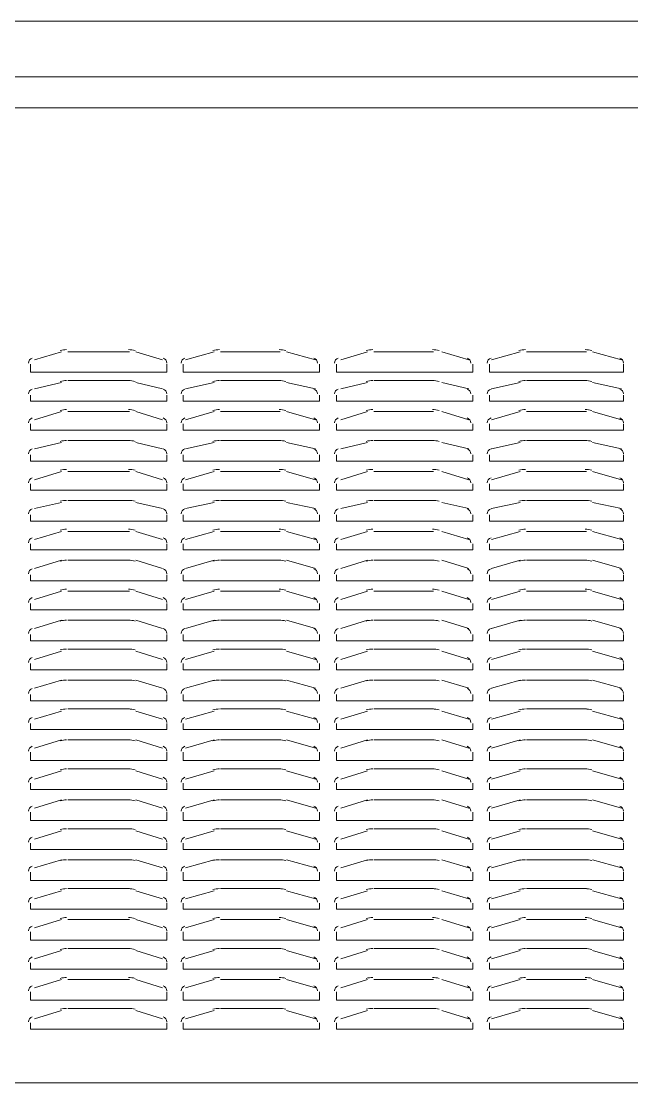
# Model space of a CAD drawing. Header units: millimetres. Extents: x 106699 to 122058, y 158555 to 162844.
# Drawn here: x 109875.51 to 109897.96, y 160367.78 to 160406.81 of the extents above; entities that cross this region are included whole.
import ezdxf

# ---------------------------------------------------------------- set-up
doc = ezdxf.new("R2010")
doc.units = ezdxf.units.MM
doc.layers.add('no3_paslanmaz kesit on', color=153, linetype='Continuous', lineweight=20)
doc.layers.add('S2000-002 Çizgi', color=7, linetype='Continuous')

# ---------------------------------------------------------------- blocks, each defined once
blk = doc.blocks.new('AA')
at = {"layer": 'no3_paslanmaz kesit on'}
for points in [[(116979.593, 160871.15), (117129.517, 160871.15), (117129.517, 160873.2), (116979.593, 160873.2), (116979.593, 160871.15)], [(116979.593, 160871.15), (117129.517, 160871.15), (117129.517, 160870.011), (116979.593, 160870.011), (116979.593, 160871.15)], [(116979.593, 160871.15), (117129.517, 160871.15), (117129.517, 160870.011), (116979.593, 160870.011), (116979.593, 160871.15)], [(116983.086, 160871.15), (117067.086, 160871.15)], [(117067.086, 160870.011), (117067.086, 160834.162), (116983.086, 160834.162), (116983.086, 160870.011)], [(117025.238, 160861.048), (117024.251, 160860.745)], [(117027.745, 160861.048), (117025.466, 160861.048)], [(117028.96, 160860.745), (117027.973, 160861.048)], [(117030.859, 160861.048), (117029.795, 160860.745)], [(117033.289, 160861.048), (117031.087, 160861.048)], [(117034.58, 160860.745), (117033.517, 160861.048)], [(117036.497, 160861.048), (117035.509, 160860.745)], [(117038.927, 160861.048), (117036.725, 160861.048)], [(117040.218, 160860.745), (117039.231, 160861.048)], [(117042.117, 160861.048), (117041.054, 160860.745)], [(117044.547, 160861.048), (117042.345, 160861.048)], [(117045.839, 160860.745), (117044.775, 160861.048)], [(117024.099, 160860.593), (117024.099, 160860.289), (117029.112, 160860.289), (117029.112, 160860.593)], [(117029.719, 160860.593), (117029.719, 160860.289), (117034.732, 160860.289), (117034.732, 160860.593)], [(117035.358, 160860.593), (117035.358, 160860.289), (117040.37, 160860.289), (117040.37, 160860.593)], [(117040.978, 160860.593), (117040.978, 160860.289), (117045.915, 160860.289), (117045.915, 160860.593)], [(117025.238, 160859.909), (117024.251, 160859.681)], [(117027.745, 160859.985), (117025.466, 160859.985)], [(117028.96, 160859.681), (117027.973, 160859.909)], [(117030.859, 160859.909), (117029.795, 160859.681)], [(117033.289, 160859.985), (117031.087, 160859.985)], [(117034.58, 160859.681), (117033.517, 160859.909)], [(117036.497, 160859.909), (117035.509, 160859.681)], [(117038.927, 160859.985), (117036.725, 160859.985)], [(117040.218, 160859.681), (117039.231, 160859.909)], [(117042.117, 160859.909), (117041.054, 160859.681)], [(117044.547, 160859.985), (117042.345, 160859.985)], [(117045.839, 160859.681), (117044.775, 160859.909)], [(117024.099, 160859.454), (117024.099, 160859.226), (117029.112, 160859.226), (117029.112, 160859.454)], [(117029.719, 160859.454), (117029.719, 160859.226), (117034.732, 160859.226), (117034.732, 160859.454)], [(117035.358, 160859.454), (117035.358, 160859.226), (117040.37, 160859.226), (117040.37, 160859.454)], [(117040.978, 160859.454), (117040.978, 160859.226), (117045.915, 160859.226), (117045.915, 160859.454)], [(117025.238, 160858.846), (117024.251, 160858.542)], [(117027.745, 160858.846), (117025.466, 160858.846)], [(117028.96, 160858.542), (117027.973, 160858.846)], [(117030.859, 160858.846), (117029.795, 160858.542)], [(117033.289, 160858.846), (117031.087, 160858.846)], [(117034.58, 160858.542), (117033.517, 160858.846)], [(117036.497, 160858.846), (117035.509, 160858.542)], [(117038.927, 160858.846), (117036.725, 160858.846)], [(117040.218, 160858.542), (117039.231, 160858.846)], [(117042.117, 160858.846), (117041.054, 160858.542)], [(117044.547, 160858.846), (117042.345, 160858.846)], [(117045.839, 160858.542), (117044.775, 160858.846)], [(117024.099, 160858.39), (117024.099, 160858.162), (117029.112, 160858.162), (117029.112, 160858.39)], [(117029.719, 160858.39), (117029.719, 160858.162), (117034.732, 160858.162), (117034.732, 160858.39)], [(117035.358, 160858.39), (117035.358, 160858.162), (117040.37, 160858.162), (117040.37, 160858.39)], [(117040.978, 160858.39), (117040.978, 160858.162), (117045.915, 160858.162), (117045.915, 160858.39)], [(117025.238, 160857.707), (117024.251, 160857.479)], [(117027.745, 160857.783), (117025.466, 160857.783)], [(117028.96, 160857.479), (117027.973, 160857.707)], [(117030.859, 160857.707), (117029.795, 160857.479)], [(117033.289, 160857.783), (117031.087, 160857.783)], [(117034.58, 160857.479), (117033.517, 160857.707)], [(117036.497, 160857.707), (117035.509, 160857.479)], [(117038.927, 160857.783), (117036.725, 160857.783)], [(117040.218, 160857.479), (117039.231, 160857.707)], [(117042.117, 160857.707), (117041.054, 160857.479)], [(117044.547, 160857.783), (117042.345, 160857.783)], [(117045.839, 160857.479), (117044.775, 160857.707)], [(117024.099, 160857.251), (117024.099, 160857.023), (117029.112, 160857.023), (117029.112, 160857.251)], [(117029.719, 160857.251), (117029.719, 160857.023), (117034.732, 160857.023), (117034.732, 160857.251)], [(117035.358, 160857.251), (117035.358, 160857.023), (117040.37, 160857.023), (117040.37, 160857.251)], [(117040.978, 160857.251), (117040.978, 160857.023), (117045.915, 160857.023), (117045.915, 160857.251)], [(117025.238, 160856.643), (117024.251, 160856.34)], [(117027.745, 160856.643), (117025.466, 160856.643)], [(117028.96, 160856.34), (117027.973, 160856.643)], [(117030.859, 160856.643), (117029.795, 160856.34)], [(117033.289, 160856.643), (117031.087, 160856.643)], [(117034.58, 160856.34), (117033.517, 160856.643)], [(117036.497, 160856.643), (117035.509, 160856.34)], [(117038.927, 160856.643), (117036.725, 160856.643)], [(117040.218, 160856.34), (117039.231, 160856.643)], [(117042.117, 160856.643), (117041.054, 160856.34)], [(117044.547, 160856.643), (117042.345, 160856.643)], [(117045.839, 160856.34), (117044.775, 160856.643)], [(117024.099, 160856.188), (117024.099, 160855.96), (117029.112, 160855.96), (117029.112, 160856.188)], [(117029.719, 160856.188), (117029.719, 160855.96), (117034.732, 160855.96), (117034.732, 160856.188)], [(117035.358, 160856.188), (117035.358, 160855.96), (117040.37, 160855.96), (117040.37, 160856.188)], [(117040.978, 160856.188), (117040.978, 160855.96), (117045.915, 160855.96), (117045.915, 160856.188)], [(117025.238, 160855.504), (117024.251, 160855.276)], [(117027.745, 160855.58), (117025.466, 160855.58)], [(117028.96, 160855.276), (117027.973, 160855.504)], [(117030.859, 160855.504), (117029.795, 160855.276)], [(117033.289, 160855.58), (117031.087, 160855.58)], [(117034.58, 160855.276), (117033.517, 160855.504)], [(117036.497, 160855.504), (117035.509, 160855.276)], [(117038.927, 160855.58), (117036.725, 160855.58)], [(117040.218, 160855.276), (117039.231, 160855.504)], [(117042.117, 160855.504), (117041.054, 160855.276)], [(117044.547, 160855.58), (117042.345, 160855.58)], [(117045.839, 160855.276), (117044.775, 160855.504)], [(117024.099, 160855.049), (117024.099, 160854.821), (117029.112, 160854.821), (117029.112, 160855.049)], [(117029.719, 160855.049), (117029.719, 160854.821), (117034.732, 160854.821), (117034.732, 160855.049)], [(117035.358, 160855.049), (117035.358, 160854.821), (117040.37, 160854.821), (117040.37, 160855.049)], [(117040.978, 160855.049), (117040.978, 160854.821), (117045.915, 160854.821), (117045.915, 160855.049)], [(117025.238, 160854.441), (117024.251, 160854.137)], [(117027.745, 160854.441), (117025.466, 160854.441)], [(117028.96, 160854.137), (117027.973, 160854.441)], [(117030.859, 160854.441), (117029.795, 160854.137)], [(117033.289, 160854.441), (117031.087, 160854.441)], [(117034.58, 160854.137), (117033.517, 160854.441)], [(117036.497, 160854.441), (117035.509, 160854.137)], [(117038.927, 160854.441), (117036.725, 160854.441)], [(117040.218, 160854.137), (117039.231, 160854.441)], [(117042.117, 160854.441), (117041.054, 160854.137)], [(117044.547, 160854.441), (117042.345, 160854.441)], [(117045.839, 160854.137), (117044.775, 160854.441)], [(117024.099, 160853.985), (117024.099, 160853.757), (117029.112, 160853.757), (117029.112, 160853.985)], [(117029.719, 160853.985), (117029.719, 160853.757), (117034.732, 160853.757), (117034.732, 160853.985)], [(117035.358, 160853.985), (117035.358, 160853.757), (117040.37, 160853.757), (117040.37, 160853.985)], [(117040.978, 160853.985), (117040.978, 160853.757), (117045.915, 160853.757), (117045.915, 160853.985)], [(117025.238, 160853.378), (117024.251, 160853.074)], [(117027.745, 160853.378), (117025.466, 160853.378)], [(117028.96, 160853.074), (117027.973, 160853.378)], [(117030.859, 160853.378), (117029.795, 160853.074)], [(117033.289, 160853.378), (117031.087, 160853.378)], [(117034.58, 160853.074), (117033.517, 160853.378)], [(117036.497, 160853.378), (117035.509, 160853.074)], [(117038.927, 160853.378), (117036.725, 160853.378)], [(117040.218, 160853.074), (117039.231, 160853.378)], [(117042.117, 160853.378), (117041.054, 160853.074)], [(117044.547, 160853.378), (117042.345, 160853.378)], [(117045.839, 160853.074), (117044.775, 160853.378)], [(117024.099, 160852.846), (117024.099, 160852.618), (117029.112, 160852.618), (117029.112, 160852.846)], [(117029.719, 160852.846), (117029.719, 160852.618), (117034.732, 160852.618), (117034.732, 160852.846)], [(117035.358, 160852.846), (117035.358, 160852.618), (117040.37, 160852.618), (117040.37, 160852.846)], [(117040.978, 160852.846), (117040.978, 160852.618), (117045.915, 160852.618), (117045.915, 160852.846)], [(117025.238, 160852.238), (117024.251, 160851.935)], [(117027.745, 160852.238), (117025.466, 160852.238)], [(117028.96, 160851.935), (117027.973, 160852.238)], [(117030.859, 160852.238), (117029.795, 160851.935)], [(117033.289, 160852.238), (117031.087, 160852.238)], [(117034.58, 160851.935), (117033.517, 160852.238)], [(117036.497, 160852.238), (117035.509, 160851.935)], [(117038.927, 160852.238), (117036.725, 160852.238)], [(117040.218, 160851.935), (117039.231, 160852.238)], [(117042.117, 160852.238), (117041.054, 160851.935)], [(117044.547, 160852.238), (117042.345, 160852.238)], [(117045.839, 160851.935), (117044.775, 160852.238)], [(117024.099, 160851.783), (117024.099, 160851.555), (117029.112, 160851.555), (117029.112, 160851.783)], [(117029.719, 160851.783), (117029.719, 160851.555), (117034.732, 160851.555), (117034.732, 160851.783)], [(117035.358, 160851.783), (117035.358, 160851.555), (117040.37, 160851.555), (117040.37, 160851.783)], [(117040.978, 160851.783), (117040.978, 160851.555), (117045.915, 160851.555), (117045.915, 160851.783)], [(117025.238, 160851.175), (117024.251, 160850.871)], [(117027.745, 160851.175), (117025.466, 160851.175)], [(117028.96, 160850.871), (117027.973, 160851.175)], [(117030.859, 160851.175), (117029.795, 160850.871)], [(117033.289, 160851.175), (117031.087, 160851.175)], [(117034.58, 160850.871), (117033.517, 160851.175)], [(117036.497, 160851.175), (117035.509, 160850.871)], [(117038.927, 160851.175), (117036.725, 160851.175)], [(117040.218, 160850.871), (117039.231, 160851.175)], [(117042.117, 160851.175), (117041.054, 160850.871)], [(117044.547, 160851.175), (117042.345, 160851.175)], [(117045.839, 160850.871), (117044.775, 160851.175)], [(117024.099, 160850.643), (117024.099, 160850.416), (117029.112, 160850.416), (117029.112, 160850.643)], [(117029.719, 160850.643), (117029.719, 160850.416), (117034.732, 160850.416), (117034.732, 160850.643)], [(117035.358, 160850.643), (117035.358, 160850.416), (117040.37, 160850.416), (117040.37, 160850.643)], [(117040.978, 160850.643), (117040.978, 160850.416), (117045.915, 160850.416), (117045.915, 160850.643)], [(117025.238, 160850.036), (117024.251, 160849.732)], [(117027.745, 160850.112), (117025.466, 160850.112)], [(117028.96, 160849.732), (117027.973, 160850.036)], [(117030.859, 160850.036), (117029.795, 160849.732)], [(117033.289, 160850.112), (117031.087, 160850.112)], [(117034.58, 160849.732), (117033.517, 160850.036)], [(117036.497, 160850.036), (117035.509, 160849.732)], [(117038.927, 160850.112), (117036.725, 160850.112)], [(117040.218, 160849.732), (117039.231, 160850.036)], [(117042.117, 160850.036), (117041.054, 160849.732)], [(117044.547, 160850.112), (117042.345, 160850.112)], [(117045.839, 160849.732), (117044.775, 160850.036)], [(117024.099, 160849.58), (117024.099, 160849.352), (117029.112, 160849.352), (117029.112, 160849.58)], [(117029.719, 160849.58), (117029.719, 160849.352), (117034.732, 160849.352), (117034.732, 160849.58)], [(117035.358, 160849.58), (117035.358, 160849.352), (117040.37, 160849.352), (117040.37, 160849.58)], [(117040.978, 160849.58), (117040.978, 160849.352), (117045.915, 160849.352), (117045.915, 160849.58)], [(117025.238, 160848.973), (117024.251, 160848.669)], [(117027.745, 160848.973), (117025.466, 160848.973)], [(117028.96, 160848.669), (117027.973, 160848.973)], [(117030.859, 160848.973), (117029.795, 160848.669)], [(117033.289, 160848.973), (117031.087, 160848.973)], [(117034.58, 160848.669), (117033.517, 160848.973)], [(117036.497, 160848.973), (117035.509, 160848.669)], [(117038.927, 160848.973), (117036.725, 160848.973)], [(117040.218, 160848.669), (117039.231, 160848.973)], [(117042.117, 160848.973), (117041.054, 160848.669)], [(117044.547, 160848.973), (117042.345, 160848.973)], [(117045.839, 160848.669), (117044.775, 160848.973)], [(117024.099, 160848.441), (117024.099, 160848.213), (117029.112, 160848.213), (117029.112, 160848.441)], [(117029.719, 160848.441), (117029.719, 160848.213), (117034.732, 160848.213), (117034.732, 160848.441)], [(117035.358, 160848.441), (117035.358, 160848.213), (117040.37, 160848.213), (117040.37, 160848.441)], [(117040.978, 160848.441), (117040.978, 160848.213), (117045.915, 160848.213), (117045.915, 160848.441)], [(117025.238, 160847.833), (117024.251, 160847.53)], [(117027.745, 160847.909), (117025.466, 160847.909)], [(117028.96, 160847.53), (117027.973, 160847.833)], [(117030.859, 160847.833), (117029.795, 160847.53)], [(117033.289, 160847.909), (117031.087, 160847.909)], [(117034.58, 160847.53), (117033.517, 160847.833)], [(117036.497, 160847.833), (117035.509, 160847.53)], [(117038.927, 160847.909), (117036.725, 160847.909)], [(117040.218, 160847.53), (117039.231, 160847.833)], [(117042.117, 160847.833), (117041.054, 160847.53)], [(117044.547, 160847.909), (117042.345, 160847.909)], [(117045.839, 160847.53), (117044.775, 160847.833)], [(117024.099, 160847.378), (117024.099, 160847.15), (117029.112, 160847.15), (117029.112, 160847.378)], [(117029.719, 160847.378), (117029.719, 160847.15), (117034.732, 160847.15), (117034.732, 160847.378)], [(117035.358, 160847.378), (117035.358, 160847.15), (117040.37, 160847.15), (117040.37, 160847.378)], [(117040.978, 160847.378), (117040.978, 160847.15), (117045.915, 160847.15), (117045.915, 160847.378)], [(117025.238, 160846.77), (117024.251, 160846.466)], [(117027.745, 160846.77), (117025.466, 160846.77)], [(117028.96, 160846.466), (117027.973, 160846.77)], [(117030.859, 160846.77), (117029.795, 160846.466)], [(117033.289, 160846.77), (117031.087, 160846.77)], [(117034.58, 160846.466), (117033.517, 160846.77)], [(117036.497, 160846.77), (117035.509, 160846.466)], [(117038.927, 160846.77), (117036.725, 160846.77)], [(117040.218, 160846.466), (117039.231, 160846.77)], [(117042.117, 160846.77), (117041.054, 160846.466)], [(117044.547, 160846.77), (117042.345, 160846.77)], [(117045.839, 160846.466), (117044.775, 160846.77)], [(117024.099, 160846.314), (117024.099, 160846.011), (117029.112, 160846.011), (117029.112, 160846.314)], [(117029.719, 160846.314), (117029.719, 160846.011), (117034.732, 160846.011), (117034.732, 160846.314)], [(117035.358, 160846.314), (117035.358, 160846.011), (117040.37, 160846.011), (117040.37, 160846.314)], [(117040.978, 160846.314), (117040.978, 160846.011), (117045.915, 160846.011), (117045.915, 160846.314)], [(117025.238, 160845.631), (117024.251, 160845.327)], [(117027.745, 160845.707), (117025.466, 160845.707)], [(117028.96, 160845.327), (117027.973, 160845.631)], [(117030.859, 160845.631), (117029.795, 160845.327)], [(117033.289, 160845.707), (117031.087, 160845.707)], [(117034.58, 160845.327), (117033.517, 160845.631)], [(117036.497, 160845.631), (117035.509, 160845.327)], [(117038.927, 160845.707), (117036.725, 160845.707)], [(117040.218, 160845.327), (117039.231, 160845.631)], [(117042.117, 160845.631), (117041.054, 160845.327)], [(117044.547, 160845.707), (117042.345, 160845.707)], [(117045.839, 160845.327), (117044.775, 160845.631)], [(117024.099, 160845.175), (117024.099, 160844.947), (117029.112, 160844.947), (117029.112, 160845.175)], [(117029.719, 160845.175), (117029.719, 160844.947), (117034.732, 160844.947), (117034.732, 160845.175)], [(117035.358, 160845.175), (117035.358, 160844.947), (117040.37, 160844.947), (117040.37, 160845.175)], [(117040.978, 160845.175), (117040.978, 160844.947), (117045.915, 160844.947), (117045.915, 160845.175)], [(117025.238, 160844.567), (117024.251, 160844.264)], [(117027.745, 160844.567), (117025.466, 160844.567)], [(117028.96, 160844.264), (117027.973, 160844.567)], [(117030.859, 160844.567), (117029.795, 160844.264)], [(117033.289, 160844.567), (117031.087, 160844.567)], [(117034.58, 160844.264), (117033.517, 160844.567)], [(117036.497, 160844.567), (117035.509, 160844.264)], [(117038.927, 160844.567), (117036.725, 160844.567)], [(117040.218, 160844.264), (117039.231, 160844.567)], [(117042.117, 160844.567), (117041.054, 160844.264)], [(117044.547, 160844.567), (117042.345, 160844.567)], [(117045.839, 160844.264), (117044.775, 160844.567)], [(117024.099, 160844.112), (117024.099, 160843.808), (117029.112, 160843.808), (117029.112, 160844.112)], [(117029.719, 160844.112), (117029.719, 160843.808), (117034.732, 160843.808), (117034.732, 160844.112)], [(117035.358, 160844.112), (117035.358, 160843.808), (117040.37, 160843.808), (117040.37, 160844.112)], [(117040.978, 160844.112), (117040.978, 160843.808), (117045.915, 160843.808), (117045.915, 160844.112)], [(117025.238, 160843.428), (117024.251, 160843.124)], [(117027.745, 160843.504), (117025.466, 160843.504)], [(117028.96, 160843.124), (117027.973, 160843.428)], [(117030.859, 160843.428), (117029.795, 160843.124)], [(117033.289, 160843.504), (117031.087, 160843.504)], [(117034.58, 160843.124), (117033.517, 160843.428)], [(117036.497, 160843.428), (117035.509, 160843.124)], [(117038.927, 160843.504), (117036.725, 160843.504)], [(117040.218, 160843.124), (117039.231, 160843.428)], [(117042.117, 160843.428), (117041.054, 160843.124)], [(117044.547, 160843.504), (117042.345, 160843.504)], [(117045.839, 160843.124), (117044.775, 160843.428)], [(117024.099, 160842.973), (117024.099, 160842.745), (117029.112, 160842.745), (117029.112, 160842.973)], [(117029.719, 160842.973), (117029.719, 160842.745), (117034.732, 160842.745), (117034.732, 160842.973)], [(117035.358, 160842.973), (117035.358, 160842.745), (117040.37, 160842.745), (117040.37, 160842.973)], [(117040.978, 160842.973), (117040.978, 160842.745), (117045.915, 160842.745), (117045.915, 160842.973)], [(117025.238, 160842.365), (117024.251, 160842.061)], [(117027.745, 160842.365), (117025.466, 160842.365)], [(117028.96, 160842.061), (117027.973, 160842.365)], [(117030.859, 160842.365), (117029.795, 160842.061)], [(117033.289, 160842.365), (117031.087, 160842.365)], [(117034.58, 160842.061), (117033.517, 160842.365)], [(117036.497, 160842.365), (117035.509, 160842.061)], [(117038.927, 160842.365), (117036.725, 160842.365)], [(117040.218, 160842.061), (117039.231, 160842.365)], [(117042.117, 160842.365), (117041.054, 160842.061)], [(117044.547, 160842.365), (117042.345, 160842.365)], [(117045.839, 160842.061), (117044.775, 160842.365)], [(117024.099, 160841.909), (117024.099, 160841.605), (117029.112, 160841.605), (117029.112, 160841.909)], [(117029.719, 160841.909), (117029.719, 160841.605), (117034.732, 160841.605), (117034.732, 160841.909)], [(117035.358, 160841.909), (117035.358, 160841.605), (117040.37, 160841.605), (117040.37, 160841.909)], [(117040.978, 160841.909), (117040.978, 160841.605), (117045.915, 160841.605), (117045.915, 160841.909)], [(117025.238, 160841.226), (117024.251, 160840.922)], [(117027.745, 160841.302), (117025.466, 160841.302)], [(117028.96, 160840.922), (117027.973, 160841.226)], [(117030.859, 160841.226), (117029.795, 160840.922)], [(117033.289, 160841.302), (117031.087, 160841.302)], [(117034.58, 160840.922), (117033.517, 160841.226)], [(117036.497, 160841.226), (117035.509, 160840.922)], [(117038.927, 160841.302), (117036.725, 160841.302)], [(117040.218, 160840.922), (117039.231, 160841.226)], [(117042.117, 160841.226), (117041.054, 160840.922)], [(117044.547, 160841.302), (117042.345, 160841.302)], [(117045.839, 160840.922), (117044.775, 160841.226)], [(117024.099, 160840.77), (117024.099, 160840.542), (117029.112, 160840.542), (117029.112, 160840.77)], [(117029.719, 160840.77), (117029.719, 160840.542), (117034.732, 160840.542), (117034.732, 160840.77)], [(117035.358, 160840.77), (117035.358, 160840.542), (117040.37, 160840.542), (117040.37, 160840.77)], [(117040.978, 160840.77), (117040.978, 160840.542), (117045.915, 160840.542), (117045.915, 160840.77)], [(117025.238, 160840.162), (117024.251, 160839.859)], [(117027.745, 160840.162), (117025.466, 160840.162)], [(117028.96, 160839.859), (117027.973, 160840.162)], [(117030.859, 160840.162), (117029.795, 160839.859)], [(117033.289, 160840.162), (117031.087, 160840.162)], [(117034.58, 160839.859), (117033.517, 160840.162)], [(117036.497, 160840.162), (117035.509, 160839.859)], [(117038.927, 160840.162), (117036.725, 160840.162)], [(117040.218, 160839.859), (117039.231, 160840.162)], [(117042.117, 160840.162), (117041.054, 160839.859)], [(117044.547, 160840.162), (117042.345, 160840.162)], [(117045.839, 160839.859), (117044.775, 160840.162)], [(117024.099, 160839.707), (117024.099, 160839.403), (117029.112, 160839.403), (117029.112, 160839.707)], [(117029.719, 160839.707), (117029.719, 160839.403), (117034.732, 160839.403), (117034.732, 160839.707)], [(117035.358, 160839.707), (117035.358, 160839.403), (117040.37, 160839.403), (117040.37, 160839.707)], [(117040.978, 160839.707), (117040.978, 160839.403), (117045.915, 160839.403), (117045.915, 160839.707)], [(117025.238, 160839.023), (117024.251, 160838.719)], [(117027.745, 160839.099), (117025.466, 160839.099)], [(117028.96, 160838.719), (117027.973, 160839.023)], [(117030.859, 160839.023), (117029.795, 160838.719)], [(117033.289, 160839.099), (117031.087, 160839.099)], [(117034.58, 160838.719), (117033.517, 160839.023)], [(117036.497, 160839.023), (117035.509, 160838.719)], [(117038.927, 160839.099), (117036.725, 160839.099)], [(117040.218, 160838.719), (117039.231, 160839.023)], [(117042.117, 160839.023), (117041.054, 160838.719)], [(117044.547, 160839.099), (117042.345, 160839.099)], [(117045.839, 160838.719), (117044.775, 160839.023)], [(117024.099, 160838.567), (117024.099, 160838.34), (117029.112, 160838.34), (117029.112, 160838.567)], [(117029.719, 160838.567), (117029.719, 160838.34), (117034.732, 160838.34), (117034.732, 160838.567)], [(117035.358, 160838.567), (117035.358, 160838.34), (117040.37, 160838.34), (117040.37, 160838.567)], [(117040.978, 160838.567), (117040.978, 160838.34), (117045.915, 160838.34), (117045.915, 160838.567)], [(117025.238, 160837.96), (117024.251, 160837.656)], [(117027.745, 160837.96), (117025.466, 160837.96)], [(117028.96, 160837.656), (117027.973, 160837.96)], [(117030.859, 160837.96), (117029.795, 160837.656)], [(117033.289, 160837.96), (117031.087, 160837.96)], [(117034.58, 160837.656), (117033.517, 160837.96)], [(117036.497, 160837.96), (117035.509, 160837.656)], [(117038.927, 160837.96), (117036.725, 160837.96)], [(117040.218, 160837.656), (117039.231, 160837.96)], [(117042.117, 160837.96), (117041.054, 160837.656)], [(117044.547, 160837.96), (117042.345, 160837.96)], [(117045.839, 160837.656), (117044.775, 160837.96)], [(117024.099, 160837.504), (117024.099, 160837.2), (117029.112, 160837.2), (117029.112, 160837.504)], [(117029.719, 160837.504), (117029.719, 160837.2), (117034.732, 160837.2), (117034.732, 160837.504)], [(117035.358, 160837.504), (117035.358, 160837.2), (117040.37, 160837.2), (117040.37, 160837.504)], [(117040.978, 160837.504), (117040.978, 160837.2), (117045.915, 160837.2), (117045.915, 160837.504)], [(117027.745, 160836.897), (117025.466, 160836.897)], [(117033.289, 160836.897), (117031.087, 160836.897)], [(117038.927, 160836.897), (117036.725, 160836.897)], [(117044.547, 160836.897), (117042.345, 160836.897)], [(117025.238, 160836.821), (117024.251, 160836.517)], [(117028.96, 160836.517), (117027.973, 160836.821)], [(117030.859, 160836.821), (117029.795, 160836.517)], [(117034.58, 160836.517), (117033.517, 160836.821)], [(117036.497, 160836.821), (117035.509, 160836.517)], [(117040.218, 160836.517), (117039.231, 160836.821)], [(117042.117, 160836.821), (117041.054, 160836.517)], [(117045.839, 160836.517), (117044.775, 160836.821)], [(117024.099, 160836.365), (117024.099, 160836.137), (117029.112, 160836.137), (117029.112, 160836.365)], [(117029.719, 160836.365), (117029.719, 160836.137), (117034.732, 160836.137), (117034.732, 160836.365)], [(117035.358, 160836.365), (117035.358, 160836.137), (117040.37, 160836.137), (117040.37, 160836.365)], [(117040.978, 160836.365), (117040.978, 160836.137), (117045.915, 160836.137), (117045.915, 160836.365)], [(117067.086, 160834.162), (116983.086, 160834.162)]]:
    blk.add_lwpolyline(points, dxfattribs=at)
for points in [[(117025.428, 160861.124), (117025.347, 160861.124), (117025.265, 160861.113), (117025.187, 160861.09)], [(117027.948, 160861.09), (117027.87, 160861.113), (117027.788, 160861.124), (117027.707, 160861.124)], [(117031.049, 160861.124), (117030.967, 160861.124), (117030.886, 160861.113), (117030.807, 160861.09)], [(117033.492, 160861.09), (117033.414, 160861.113), (117033.333, 160861.124), (117033.251, 160861.124)], [(117036.687, 160861.124), (117036.605, 160861.124), (117036.524, 160861.113), (117036.445, 160861.09)], [(117039.131, 160861.09), (117039.052, 160861.113), (117038.971, 160861.124), (117038.889, 160861.124)], [(117042.307, 160861.124), (117042.225, 160861.124), (117042.144, 160861.113), (117042.066, 160861.09)], [(117044.751, 160861.09), (117044.672, 160861.113), (117044.591, 160861.124), (117044.509, 160861.124)], [(117024.161, 160860.813), (117024.079, 160860.79), (117024.023, 160860.715), (117024.023, 160860.631)], [(117029.112, 160860.631), (117029.112, 160860.715), (117029.056, 160860.79), (117028.974, 160860.813)], [(117029.781, 160860.813), (117029.7, 160860.79), (117029.643, 160860.715), (117029.643, 160860.631)], [(117034.656, 160860.631), (117034.656, 160860.715), (117034.6, 160860.79), (117034.519, 160860.813)], [(117035.419, 160860.813), (117035.338, 160860.79), (117035.282, 160860.715), (117035.282, 160860.631)], [(117040.294, 160860.631), (117040.294, 160860.715), (117040.238, 160860.79), (117040.157, 160860.813)], [(117041.039, 160860.813), (117040.958, 160860.79), (117040.902, 160860.715), (117040.902, 160860.631)], [(117045.915, 160860.631), (117045.915, 160860.715), (117045.858, 160860.79), (117045.777, 160860.813)], [(117025.428, 160859.985), (117025.347, 160859.985), (117025.265, 160859.974), (117025.187, 160859.951)], [(117027.948, 160859.951), (117027.87, 160859.974), (117027.788, 160859.985), (117027.707, 160859.985)], [(117031.049, 160859.985), (117030.967, 160859.985), (117030.886, 160859.974), (117030.807, 160859.951)], [(117033.492, 160859.951), (117033.414, 160859.974), (117033.333, 160859.985), (117033.251, 160859.985)], [(117036.687, 160859.985), (117036.605, 160859.985), (117036.524, 160859.974), (117036.445, 160859.951)], [(117039.131, 160859.951), (117039.052, 160859.974), (117038.971, 160859.985), (117038.889, 160859.985)], [(117042.307, 160859.985), (117042.225, 160859.985), (117042.144, 160859.974), (117042.066, 160859.951)], [(117044.751, 160859.951), (117044.672, 160859.974), (117044.591, 160859.985), (117044.509, 160859.985)], [(117024.161, 160859.674), (117024.079, 160859.651), (117024.023, 160859.576), (117024.023, 160859.492)], [(117029.112, 160859.492), (117029.112, 160859.576), (117029.056, 160859.651), (117028.974, 160859.674)], [(117029.781, 160859.674), (117029.7, 160859.651), (117029.643, 160859.576), (117029.643, 160859.492)], [(117034.656, 160859.492), (117034.656, 160859.576), (117034.6, 160859.651), (117034.519, 160859.674)], [(117035.419, 160859.674), (117035.338, 160859.651), (117035.282, 160859.576), (117035.282, 160859.492)], [(117040.294, 160859.492), (117040.294, 160859.576), (117040.238, 160859.651), (117040.157, 160859.674)], [(117041.039, 160859.674), (117040.958, 160859.651), (117040.902, 160859.576), (117040.902, 160859.492)], [(117045.915, 160859.492), (117045.915, 160859.576), (117045.858, 160859.651), (117045.777, 160859.674)], [(117025.428, 160858.922), (117025.347, 160858.922), (117025.265, 160858.91), (117025.187, 160858.888)], [(117027.948, 160858.888), (117027.87, 160858.91), (117027.788, 160858.922), (117027.707, 160858.922)], [(117031.049, 160858.922), (117030.967, 160858.922), (117030.886, 160858.91), (117030.807, 160858.888)], [(117033.492, 160858.888), (117033.414, 160858.91), (117033.333, 160858.922), (117033.251, 160858.922)], [(117036.687, 160858.922), (117036.605, 160858.922), (117036.524, 160858.91), (117036.445, 160858.888)], [(117039.131, 160858.888), (117039.052, 160858.91), (117038.971, 160858.922), (117038.889, 160858.922)], [(117042.307, 160858.922), (117042.225, 160858.922), (117042.144, 160858.91), (117042.066, 160858.888)], [(117044.751, 160858.888), (117044.672, 160858.91), (117044.591, 160858.922), (117044.509, 160858.922)], [(117024.161, 160858.611), (117024.079, 160858.587), (117024.023, 160858.513), (117024.023, 160858.428)], [(117029.112, 160858.428), (117029.112, 160858.513), (117029.056, 160858.587), (117028.974, 160858.611)], [(117029.781, 160858.611), (117029.7, 160858.587), (117029.643, 160858.513), (117029.643, 160858.428)], [(117034.656, 160858.428), (117034.656, 160858.513), (117034.6, 160858.587), (117034.519, 160858.611)], [(117035.419, 160858.611), (117035.338, 160858.587), (117035.282, 160858.513), (117035.282, 160858.428)], [(117040.294, 160858.428), (117040.294, 160858.513), (117040.238, 160858.587), (117040.157, 160858.611)], [(117041.039, 160858.611), (117040.958, 160858.587), (117040.902, 160858.513), (117040.902, 160858.428)], [(117045.915, 160858.428), (117045.915, 160858.513), (117045.858, 160858.587), (117045.777, 160858.611)], [(117025.428, 160857.783), (117025.347, 160857.783), (117025.265, 160857.771), (117025.187, 160857.749)], [(117027.948, 160857.749), (117027.87, 160857.771), (117027.788, 160857.783), (117027.707, 160857.783)], [(117031.049, 160857.783), (117030.967, 160857.783), (117030.886, 160857.771), (117030.807, 160857.749)], [(117033.492, 160857.749), (117033.414, 160857.771), (117033.333, 160857.783), (117033.251, 160857.783)], [(117036.687, 160857.783), (117036.605, 160857.783), (117036.524, 160857.771), (117036.445, 160857.749)], [(117039.131, 160857.749), (117039.052, 160857.771), (117038.971, 160857.783), (117038.889, 160857.783)], [(117042.307, 160857.783), (117042.225, 160857.783), (117042.144, 160857.771), (117042.066, 160857.749)], [(117044.751, 160857.749), (117044.672, 160857.771), (117044.591, 160857.783), (117044.509, 160857.783)], [(117024.161, 160857.471), (117024.079, 160857.448), (117024.023, 160857.374), (117024.023, 160857.289)], [(117029.112, 160857.289), (117029.112, 160857.374), (117029.056, 160857.448), (117028.974, 160857.471)], [(117029.781, 160857.471), (117029.7, 160857.448), (117029.643, 160857.374), (117029.643, 160857.289)], [(117034.656, 160857.289), (117034.656, 160857.374), (117034.6, 160857.448), (117034.519, 160857.471)], [(117035.419, 160857.471), (117035.338, 160857.448), (117035.282, 160857.374), (117035.282, 160857.289)], [(117040.294, 160857.289), (117040.294, 160857.374), (117040.238, 160857.448), (117040.157, 160857.471)], [(117041.039, 160857.471), (117040.958, 160857.448), (117040.902, 160857.374), (117040.902, 160857.289)], [(117045.915, 160857.289), (117045.915, 160857.374), (117045.858, 160857.448), (117045.777, 160857.471)], [(117024.161, 160856.408), (117024.079, 160856.385), (117024.023, 160856.31), (117024.023, 160856.226)], [(117025.428, 160856.719), (117025.347, 160856.719), (117025.265, 160856.708), (117025.187, 160856.685)], [(117027.948, 160856.685), (117027.87, 160856.708), (117027.788, 160856.719), (117027.707, 160856.719)], [(117029.112, 160856.226), (117029.112, 160856.31), (117029.056, 160856.385), (117028.974, 160856.408)], [(117029.781, 160856.408), (117029.7, 160856.385), (117029.643, 160856.31), (117029.643, 160856.226)], [(117031.049, 160856.719), (117030.967, 160856.719), (117030.886, 160856.708), (117030.807, 160856.685)], [(117033.492, 160856.685), (117033.414, 160856.708), (117033.333, 160856.719), (117033.251, 160856.719)], [(117034.656, 160856.226), (117034.656, 160856.31), (117034.6, 160856.385), (117034.519, 160856.408)], [(117035.419, 160856.408), (117035.338, 160856.385), (117035.282, 160856.31), (117035.282, 160856.226)], [(117036.687, 160856.719), (117036.605, 160856.719), (117036.524, 160856.708), (117036.445, 160856.685)], [(117039.131, 160856.685), (117039.052, 160856.708), (117038.971, 160856.719), (117038.889, 160856.719)], [(117040.294, 160856.226), (117040.294, 160856.31), (117040.238, 160856.385), (117040.157, 160856.408)], [(117041.039, 160856.408), (117040.958, 160856.385), (117040.902, 160856.31), (117040.902, 160856.226)], [(117042.307, 160856.719), (117042.225, 160856.719), (117042.144, 160856.708), (117042.066, 160856.685)], [(117044.751, 160856.685), (117044.672, 160856.708), (117044.591, 160856.719), (117044.509, 160856.719)], [(117045.915, 160856.226), (117045.915, 160856.31), (117045.858, 160856.385), (117045.777, 160856.408)], [(117024.161, 160855.269), (117024.079, 160855.246), (117024.023, 160855.171), (117024.023, 160855.086)], [(117025.428, 160855.58), (117025.347, 160855.58), (117025.265, 160855.569), (117025.187, 160855.546)], [(117027.948, 160855.546), (117027.87, 160855.569), (117027.788, 160855.58), (117027.707, 160855.58)], [(117029.112, 160855.086), (117029.112, 160855.171), (117029.056, 160855.246), (117028.974, 160855.269)], [(117029.781, 160855.269), (117029.7, 160855.246), (117029.643, 160855.171), (117029.643, 160855.086)], [(117031.049, 160855.58), (117030.967, 160855.58), (117030.886, 160855.569), (117030.807, 160855.546)], [(117033.492, 160855.546), (117033.414, 160855.569), (117033.333, 160855.58), (117033.251, 160855.58)], [(117034.656, 160855.086), (117034.656, 160855.171), (117034.6, 160855.246), (117034.519, 160855.269)], [(117035.419, 160855.269), (117035.338, 160855.246), (117035.282, 160855.171), (117035.282, 160855.086)], [(117036.687, 160855.58), (117036.605, 160855.58), (117036.524, 160855.569), (117036.445, 160855.546)], [(117039.131, 160855.546), (117039.052, 160855.569), (117038.971, 160855.58), (117038.889, 160855.58)], [(117040.294, 160855.086), (117040.294, 160855.171), (117040.238, 160855.246), (117040.157, 160855.269)], [(117041.039, 160855.269), (117040.958, 160855.246), (117040.902, 160855.171), (117040.902, 160855.086)], [(117042.307, 160855.58), (117042.225, 160855.58), (117042.144, 160855.569), (117042.066, 160855.546)], [(117044.751, 160855.546), (117044.672, 160855.569), (117044.591, 160855.58), (117044.509, 160855.58)], [(117045.915, 160855.086), (117045.915, 160855.171), (117045.858, 160855.246), (117045.777, 160855.269)], [(117025.428, 160854.517), (117025.347, 160854.517), (117025.265, 160854.505), (117025.187, 160854.483)], [(117027.948, 160854.483), (117027.87, 160854.505), (117027.788, 160854.517), (117027.707, 160854.517)], [(117031.049, 160854.517), (117030.967, 160854.517), (117030.886, 160854.505), (117030.807, 160854.483)], [(117033.492, 160854.483), (117033.414, 160854.505), (117033.333, 160854.517), (117033.251, 160854.517)], [(117036.687, 160854.517), (117036.605, 160854.517), (117036.524, 160854.505), (117036.445, 160854.483)], [(117039.131, 160854.483), (117039.052, 160854.505), (117038.971, 160854.517), (117038.889, 160854.517)], [(117042.307, 160854.517), (117042.225, 160854.517), (117042.144, 160854.505), (117042.066, 160854.483)], [(117044.751, 160854.483), (117044.672, 160854.505), (117044.591, 160854.517), (117044.509, 160854.517)], [(117024.161, 160854.206), (117024.079, 160854.182), (117024.023, 160854.108), (117024.023, 160854.023)], [(117029.112, 160854.023), (117029.112, 160854.108), (117029.056, 160854.182), (117028.974, 160854.206)], [(117029.781, 160854.206), (117029.7, 160854.182), (117029.643, 160854.108), (117029.643, 160854.023)], [(117034.656, 160854.023), (117034.656, 160854.108), (117034.6, 160854.182), (117034.519, 160854.206)], [(117035.419, 160854.206), (117035.338, 160854.182), (117035.282, 160854.108), (117035.282, 160854.023)], [(117040.294, 160854.023), (117040.294, 160854.108), (117040.238, 160854.182), (117040.157, 160854.206)], [(117041.039, 160854.206), (117040.958, 160854.182), (117040.902, 160854.108), (117040.902, 160854.023)], [(117045.915, 160854.023), (117045.915, 160854.108), (117045.858, 160854.182), (117045.777, 160854.206)], [(117025.428, 160853.378), (117025.347, 160853.378), (117025.265, 160853.366), (117025.187, 160853.344)], [(117027.948, 160853.344), (117027.87, 160853.366), (117027.788, 160853.378), (117027.707, 160853.378)], [(117031.049, 160853.378), (117030.967, 160853.378), (117030.886, 160853.366), (117030.807, 160853.344)], [(117033.492, 160853.344), (117033.414, 160853.366), (117033.333, 160853.378), (117033.251, 160853.378)], [(117036.687, 160853.378), (117036.605, 160853.378), (117036.524, 160853.366), (117036.445, 160853.344)], [(117039.131, 160853.344), (117039.052, 160853.366), (117038.971, 160853.378), (117038.889, 160853.378)], [(117042.307, 160853.378), (117042.225, 160853.378), (117042.144, 160853.366), (117042.066, 160853.344)], [(117044.751, 160853.344), (117044.672, 160853.366), (117044.591, 160853.378), (117044.509, 160853.378)], [(117024.161, 160853.066), (117024.079, 160853.043), (117024.023, 160852.969), (117024.023, 160852.884)], [(117029.112, 160852.884), (117029.112, 160852.969), (117029.056, 160853.043), (117028.974, 160853.066)], [(117029.781, 160853.066), (117029.7, 160853.043), (117029.643, 160852.969), (117029.643, 160852.884)], [(117034.656, 160852.884), (117034.656, 160852.969), (117034.6, 160853.043), (117034.519, 160853.066)], [(117035.419, 160853.066), (117035.338, 160853.043), (117035.282, 160852.969), (117035.282, 160852.884)], [(117040.294, 160852.884), (117040.294, 160852.969), (117040.238, 160853.043), (117040.157, 160853.066)], [(117041.039, 160853.066), (117040.958, 160853.043), (117040.902, 160852.969), (117040.902, 160852.884)], [(117045.915, 160852.884), (117045.915, 160852.969), (117045.858, 160853.043), (117045.777, 160853.066)], [(117025.428, 160852.314), (117025.347, 160852.314), (117025.265, 160852.303), (117025.187, 160852.28)], [(117027.948, 160852.28), (117027.87, 160852.303), (117027.788, 160852.314), (117027.707, 160852.314)], [(117031.049, 160852.314), (117030.967, 160852.314), (117030.886, 160852.303), (117030.807, 160852.28)], [(117033.492, 160852.28), (117033.414, 160852.303), (117033.333, 160852.314), (117033.251, 160852.314)], [(117036.687, 160852.314), (117036.605, 160852.314), (117036.524, 160852.303), (117036.445, 160852.28)], [(117039.131, 160852.28), (117039.052, 160852.303), (117038.971, 160852.314), (117038.889, 160852.314)], [(117042.307, 160852.314), (117042.225, 160852.314), (117042.144, 160852.303), (117042.066, 160852.28)], [(117044.751, 160852.28), (117044.672, 160852.303), (117044.591, 160852.314), (117044.509, 160852.314)], [(117024.161, 160852.003), (117024.079, 160851.98), (117024.023, 160851.905), (117024.023, 160851.821)], [(117029.112, 160851.821), (117029.112, 160851.905), (117029.056, 160851.98), (117028.974, 160852.003)], [(117029.781, 160852.003), (117029.7, 160851.98), (117029.643, 160851.905), (117029.643, 160851.821)], [(117034.656, 160851.821), (117034.656, 160851.905), (117034.6, 160851.98), (117034.519, 160852.003)], [(117035.419, 160852.003), (117035.338, 160851.98), (117035.282, 160851.905), (117035.282, 160851.821)], [(117040.294, 160851.821), (117040.294, 160851.905), (117040.238, 160851.98), (117040.157, 160852.003)], [(117041.039, 160852.003), (117040.958, 160851.98), (117040.902, 160851.905), (117040.902, 160851.821)], [(117045.915, 160851.821), (117045.915, 160851.905), (117045.858, 160851.98), (117045.777, 160852.003)], [(117025.428, 160851.175), (117025.347, 160851.175), (117025.265, 160851.164), (117025.187, 160851.141)], [(117027.948, 160851.141), (117027.87, 160851.164), (117027.788, 160851.175), (117027.707, 160851.175)], [(117031.049, 160851.175), (117030.967, 160851.175), (117030.886, 160851.164), (117030.807, 160851.141)], [(117033.492, 160851.141), (117033.414, 160851.164), (117033.333, 160851.175), (117033.251, 160851.175)], [(117036.687, 160851.175), (117036.605, 160851.175), (117036.524, 160851.164), (117036.445, 160851.141)], [(117039.131, 160851.141), (117039.052, 160851.164), (117038.971, 160851.175), (117038.889, 160851.175)], [(117042.307, 160851.175), (117042.225, 160851.175), (117042.144, 160851.164), (117042.066, 160851.141)], [(117044.751, 160851.141), (117044.672, 160851.164), (117044.591, 160851.175), (117044.509, 160851.175)], [(117024.161, 160850.864), (117024.079, 160850.84), (117024.023, 160850.766), (117024.023, 160850.681)], [(117029.112, 160850.681), (117029.112, 160850.766), (117029.056, 160850.84), (117028.974, 160850.864)], [(117029.781, 160850.864), (117029.7, 160850.84), (117029.643, 160850.766), (117029.643, 160850.681)], [(117034.656, 160850.681), (117034.656, 160850.766), (117034.6, 160850.84), (117034.519, 160850.864)], [(117035.419, 160850.864), (117035.338, 160850.84), (117035.282, 160850.766), (117035.282, 160850.681)], [(117040.294, 160850.681), (117040.294, 160850.766), (117040.238, 160850.84), (117040.157, 160850.864)], [(117041.039, 160850.864), (117040.958, 160850.84), (117040.902, 160850.766), (117040.902, 160850.681)], [(117045.915, 160850.681), (117045.915, 160850.766), (117045.858, 160850.84), (117045.777, 160850.864)], [(117024.161, 160849.801), (117024.079, 160849.777), (117024.023, 160849.703), (117024.023, 160849.618)], [(117025.428, 160850.112), (117025.347, 160850.112), (117025.265, 160850.1), (117025.187, 160850.078)], [(117027.948, 160850.078), (117027.87, 160850.1), (117027.788, 160850.112), (117027.707, 160850.112)], [(117029.112, 160849.618), (117029.112, 160849.703), (117029.056, 160849.777), (117028.974, 160849.801)], [(117029.781, 160849.801), (117029.7, 160849.777), (117029.643, 160849.703), (117029.643, 160849.618)], [(117031.049, 160850.112), (117030.967, 160850.112), (117030.886, 160850.1), (117030.807, 160850.078)], [(117033.492, 160850.078), (117033.414, 160850.1), (117033.333, 160850.112), (117033.251, 160850.112)], [(117034.656, 160849.618), (117034.656, 160849.703), (117034.6, 160849.777), (117034.519, 160849.801)], [(117035.419, 160849.801), (117035.338, 160849.777), (117035.282, 160849.703), (117035.282, 160849.618)], [(117036.687, 160850.112), (117036.605, 160850.112), (117036.524, 160850.1), (117036.445, 160850.078)], [(117039.131, 160850.078), (117039.052, 160850.1), (117038.971, 160850.112), (117038.889, 160850.112)], [(117040.294, 160849.618), (117040.294, 160849.703), (117040.238, 160849.777), (117040.157, 160849.801)], [(117041.039, 160849.801), (117040.958, 160849.777), (117040.902, 160849.703), (117040.902, 160849.618)], [(117042.307, 160850.112), (117042.225, 160850.112), (117042.144, 160850.1), (117042.066, 160850.078)], [(117044.751, 160850.078), (117044.672, 160850.1), (117044.591, 160850.112), (117044.509, 160850.112)], [(117045.915, 160849.618), (117045.915, 160849.703), (117045.858, 160849.777), (117045.777, 160849.801)], [(117024.161, 160848.661), (117024.079, 160848.638), (117024.023, 160848.564), (117024.023, 160848.479)], [(117025.428, 160848.973), (117025.347, 160848.973), (117025.265, 160848.961), (117025.187, 160848.939)], [(117027.948, 160848.939), (117027.87, 160848.961), (117027.788, 160848.973), (117027.707, 160848.973)], [(117029.112, 160848.479), (117029.112, 160848.564), (117029.056, 160848.638), (117028.974, 160848.661)], [(117029.781, 160848.661), (117029.7, 160848.638), (117029.643, 160848.564), (117029.643, 160848.479)], [(117031.049, 160848.973), (117030.967, 160848.973), (117030.886, 160848.961), (117030.807, 160848.939)], [(117033.492, 160848.939), (117033.414, 160848.961), (117033.333, 160848.973), (117033.251, 160848.973)], [(117034.656, 160848.479), (117034.656, 160848.564), (117034.6, 160848.638), (117034.519, 160848.661)], [(117035.419, 160848.661), (117035.338, 160848.638), (117035.282, 160848.564), (117035.282, 160848.479)], [(117036.687, 160848.973), (117036.605, 160848.973), (117036.524, 160848.961), (117036.445, 160848.939)], [(117039.131, 160848.939), (117039.052, 160848.961), (117038.971, 160848.973), (117038.889, 160848.973)], [(117040.294, 160848.479), (117040.294, 160848.564), (117040.238, 160848.638), (117040.157, 160848.661)], [(117041.039, 160848.661), (117040.958, 160848.638), (117040.902, 160848.564), (117040.902, 160848.479)], [(117042.307, 160848.973), (117042.225, 160848.973), (117042.144, 160848.961), (117042.066, 160848.939)], [(117044.751, 160848.939), (117044.672, 160848.961), (117044.591, 160848.973), (117044.509, 160848.973)], [(117045.915, 160848.479), (117045.915, 160848.564), (117045.858, 160848.638), (117045.777, 160848.661)], [(117025.428, 160847.909), (117025.347, 160847.909), (117025.265, 160847.898), (117025.187, 160847.875)], [(117027.948, 160847.875), (117027.87, 160847.898), (117027.788, 160847.909), (117027.707, 160847.909)], [(117031.049, 160847.909), (117030.967, 160847.909), (117030.886, 160847.898), (117030.807, 160847.875)], [(117033.492, 160847.875), (117033.414, 160847.898), (117033.333, 160847.909), (117033.251, 160847.909)], [(117036.687, 160847.909), (117036.605, 160847.909), (117036.524, 160847.898), (117036.445, 160847.875)], [(117039.131, 160847.875), (117039.052, 160847.898), (117038.971, 160847.909), (117038.889, 160847.909)], [(117042.307, 160847.909), (117042.225, 160847.909), (117042.144, 160847.898), (117042.066, 160847.875)], [(117044.751, 160847.875), (117044.672, 160847.898), (117044.591, 160847.909), (117044.509, 160847.909)], [(117024.161, 160847.598), (117024.079, 160847.575), (117024.023, 160847.5), (117024.023, 160847.416)], [(117029.112, 160847.416), (117029.112, 160847.5), (117029.056, 160847.575), (117028.974, 160847.598)], [(117029.781, 160847.598), (117029.7, 160847.575), (117029.643, 160847.5), (117029.643, 160847.416)], [(117034.656, 160847.416), (117034.656, 160847.5), (117034.6, 160847.575), (117034.519, 160847.598)], [(117035.419, 160847.598), (117035.338, 160847.575), (117035.282, 160847.5), (117035.282, 160847.416)], [(117040.294, 160847.416), (117040.294, 160847.5), (117040.238, 160847.575), (117040.157, 160847.598)], [(117041.039, 160847.598), (117040.958, 160847.575), (117040.902, 160847.5), (117040.902, 160847.416)], [(117045.915, 160847.416), (117045.915, 160847.5), (117045.858, 160847.575), (117045.777, 160847.598)], [(117025.428, 160846.77), (117025.347, 160846.77), (117025.265, 160846.759), (117025.187, 160846.736)], [(117027.948, 160846.736), (117027.87, 160846.759), (117027.788, 160846.77), (117027.707, 160846.77)], [(117031.049, 160846.77), (117030.967, 160846.77), (117030.886, 160846.759), (117030.807, 160846.736)], [(117033.492, 160846.736), (117033.414, 160846.759), (117033.333, 160846.77), (117033.251, 160846.77)], [(117036.687, 160846.77), (117036.605, 160846.77), (117036.524, 160846.759), (117036.445, 160846.736)], [(117039.131, 160846.736), (117039.052, 160846.759), (117038.971, 160846.77), (117038.889, 160846.77)], [(117042.307, 160846.77), (117042.225, 160846.77), (117042.144, 160846.759), (117042.066, 160846.736)], [(117044.751, 160846.736), (117044.672, 160846.759), (117044.591, 160846.77), (117044.509, 160846.77)], [(117024.161, 160846.535), (117024.079, 160846.511), (117024.023, 160846.437), (117024.023, 160846.352)], [(117029.112, 160846.352), (117029.112, 160846.437), (117029.056, 160846.511), (117028.974, 160846.535)], [(117029.781, 160846.535), (117029.7, 160846.511), (117029.643, 160846.437), (117029.643, 160846.352)], [(117034.656, 160846.352), (117034.656, 160846.437), (117034.6, 160846.511), (117034.519, 160846.535)], [(117035.419, 160846.535), (117035.338, 160846.511), (117035.282, 160846.437), (117035.282, 160846.352)], [(117040.294, 160846.352), (117040.294, 160846.437), (117040.238, 160846.511), (117040.157, 160846.535)], [(117041.039, 160846.535), (117040.958, 160846.511), (117040.902, 160846.437), (117040.902, 160846.352)], [(117045.915, 160846.352), (117045.915, 160846.437), (117045.858, 160846.511), (117045.777, 160846.535)], [(117025.428, 160845.707), (117025.347, 160845.707), (117025.265, 160845.695), (117025.187, 160845.673)], [(117027.948, 160845.673), (117027.87, 160845.695), (117027.788, 160845.707), (117027.707, 160845.707)], [(117031.049, 160845.707), (117030.967, 160845.707), (117030.886, 160845.695), (117030.807, 160845.673)], [(117033.492, 160845.673), (117033.414, 160845.695), (117033.333, 160845.707), (117033.251, 160845.707)], [(117036.687, 160845.707), (117036.605, 160845.707), (117036.524, 160845.695), (117036.445, 160845.673)], [(117039.131, 160845.673), (117039.052, 160845.695), (117038.971, 160845.707), (117038.889, 160845.707)], [(117042.307, 160845.707), (117042.225, 160845.707), (117042.144, 160845.695), (117042.066, 160845.673)], [(117044.751, 160845.673), (117044.672, 160845.695), (117044.591, 160845.707), (117044.509, 160845.707)], [(117024.161, 160845.396), (117024.079, 160845.372), (117024.023, 160845.298), (117024.023, 160845.213)], [(117029.112, 160845.213), (117029.112, 160845.298), (117029.056, 160845.372), (117028.974, 160845.396)], [(117029.781, 160845.396), (117029.7, 160845.372), (117029.643, 160845.298), (117029.643, 160845.213)], [(117034.656, 160845.213), (117034.656, 160845.298), (117034.6, 160845.372), (117034.519, 160845.396)], [(117035.419, 160845.396), (117035.338, 160845.372), (117035.282, 160845.298), (117035.282, 160845.213)], [(117040.294, 160845.213), (117040.294, 160845.298), (117040.238, 160845.372), (117040.157, 160845.396)], [(117041.039, 160845.396), (117040.958, 160845.372), (117040.902, 160845.298), (117040.902, 160845.213)], [(117045.915, 160845.213), (117045.915, 160845.298), (117045.858, 160845.372), (117045.777, 160845.396)], [(117024.161, 160844.332), (117024.079, 160844.309), (117024.023, 160844.234), (117024.023, 160844.15)], [(117025.428, 160844.567), (117025.347, 160844.567), (117025.265, 160844.556), (117025.187, 160844.533)], [(117027.948, 160844.533), (117027.87, 160844.556), (117027.788, 160844.567), (117027.707, 160844.567)], [(117029.112, 160844.15), (117029.112, 160844.234), (117029.056, 160844.309), (117028.974, 160844.332)], [(117029.781, 160844.332), (117029.7, 160844.309), (117029.643, 160844.234), (117029.643, 160844.15)], [(117031.049, 160844.567), (117030.967, 160844.567), (117030.886, 160844.556), (117030.807, 160844.533)], [(117033.492, 160844.533), (117033.414, 160844.556), (117033.333, 160844.567), (117033.251, 160844.567)], [(117034.656, 160844.15), (117034.656, 160844.234), (117034.6, 160844.309), (117034.519, 160844.332)], [(117035.419, 160844.332), (117035.338, 160844.309), (117035.282, 160844.234), (117035.282, 160844.15)], [(117036.687, 160844.567), (117036.605, 160844.567), (117036.524, 160844.556), (117036.445, 160844.533)], [(117039.131, 160844.533), (117039.052, 160844.556), (117038.971, 160844.567), (117038.889, 160844.567)], [(117040.294, 160844.15), (117040.294, 160844.234), (117040.238, 160844.309), (117040.157, 160844.332)], [(117041.039, 160844.332), (117040.958, 160844.309), (117040.902, 160844.234), (117040.902, 160844.15)], [(117042.307, 160844.567), (117042.225, 160844.567), (117042.144, 160844.556), (117042.066, 160844.533)], [(117044.751, 160844.533), (117044.672, 160844.556), (117044.591, 160844.567), (117044.509, 160844.567)], [(117045.915, 160844.15), (117045.915, 160844.234), (117045.858, 160844.309), (117045.777, 160844.332)], [(117024.161, 160843.193), (117024.079, 160843.17), (117024.023, 160843.095), (117024.023, 160843.011)], [(117025.428, 160843.504), (117025.347, 160843.504), (117025.265, 160843.493), (117025.187, 160843.47)], [(117027.948, 160843.47), (117027.87, 160843.493), (117027.788, 160843.504), (117027.707, 160843.504)], [(117029.112, 160843.011), (117029.112, 160843.095), (117029.056, 160843.17), (117028.974, 160843.193)], [(117029.781, 160843.193), (117029.7, 160843.17), (117029.643, 160843.095), (117029.643, 160843.011)], [(117031.049, 160843.504), (117030.967, 160843.504), (117030.886, 160843.493), (117030.807, 160843.47)], [(117033.492, 160843.47), (117033.414, 160843.493), (117033.333, 160843.504), (117033.251, 160843.504)], [(117034.656, 160843.011), (117034.656, 160843.095), (117034.6, 160843.17), (117034.519, 160843.193)], [(117035.419, 160843.193), (117035.338, 160843.17), (117035.282, 160843.095), (117035.282, 160843.011)], [(117036.687, 160843.504), (117036.605, 160843.504), (117036.524, 160843.493), (117036.445, 160843.47)], [(117039.131, 160843.47), (117039.052, 160843.493), (117038.971, 160843.504), (117038.889, 160843.504)], [(117040.294, 160843.011), (117040.294, 160843.095), (117040.238, 160843.17), (117040.157, 160843.193)], [(117041.039, 160843.193), (117040.958, 160843.17), (117040.902, 160843.095), (117040.902, 160843.011)], [(117042.307, 160843.504), (117042.225, 160843.504), (117042.144, 160843.493), (117042.066, 160843.47)], [(117044.751, 160843.47), (117044.672, 160843.493), (117044.591, 160843.504), (117044.509, 160843.504)], [(117045.915, 160843.011), (117045.915, 160843.095), (117045.858, 160843.17), (117045.777, 160843.193)], [(117025.428, 160842.365), (117025.347, 160842.365), (117025.265, 160842.354), (117025.187, 160842.331)], [(117027.948, 160842.331), (117027.87, 160842.354), (117027.788, 160842.365), (117027.707, 160842.365)], [(117031.049, 160842.365), (117030.967, 160842.365), (117030.886, 160842.354), (117030.807, 160842.331)], [(117033.492, 160842.331), (117033.414, 160842.354), (117033.333, 160842.365), (117033.251, 160842.365)], [(117036.687, 160842.365), (117036.605, 160842.365), (117036.524, 160842.354), (117036.445, 160842.331)], [(117039.131, 160842.331), (117039.052, 160842.354), (117038.971, 160842.365), (117038.889, 160842.365)], [(117042.307, 160842.365), (117042.225, 160842.365), (117042.144, 160842.354), (117042.066, 160842.331)], [(117044.751, 160842.331), (117044.672, 160842.354), (117044.591, 160842.365), (117044.509, 160842.365)], [(117024.161, 160842.13), (117024.079, 160842.106), (117024.023, 160842.032), (117024.023, 160841.947)], [(117029.112, 160841.947), (117029.112, 160842.032), (117029.056, 160842.106), (117028.974, 160842.13)], [(117029.781, 160842.13), (117029.7, 160842.106), (117029.643, 160842.032), (117029.643, 160841.947)], [(117034.656, 160841.947), (117034.656, 160842.032), (117034.6, 160842.106), (117034.519, 160842.13)], [(117035.419, 160842.13), (117035.338, 160842.106), (117035.282, 160842.032), (117035.282, 160841.947)], [(117040.294, 160841.947), (117040.294, 160842.032), (117040.238, 160842.106), (117040.157, 160842.13)], [(117041.039, 160842.13), (117040.958, 160842.106), (117040.902, 160842.032), (117040.902, 160841.947)], [(117045.915, 160841.947), (117045.915, 160842.032), (117045.858, 160842.106), (117045.777, 160842.13)], [(117025.428, 160841.302), (117025.347, 160841.302), (117025.265, 160841.29), (117025.187, 160841.268)], [(117027.948, 160841.268), (117027.87, 160841.29), (117027.788, 160841.302), (117027.707, 160841.302)], [(117031.049, 160841.302), (117030.967, 160841.302), (117030.886, 160841.29), (117030.807, 160841.268)], [(117033.492, 160841.268), (117033.414, 160841.29), (117033.333, 160841.302), (117033.251, 160841.302)], [(117036.687, 160841.302), (117036.605, 160841.302), (117036.524, 160841.29), (117036.445, 160841.268)], [(117039.131, 160841.268), (117039.052, 160841.29), (117038.971, 160841.302), (117038.889, 160841.302)], [(117042.307, 160841.302), (117042.225, 160841.302), (117042.144, 160841.29), (117042.066, 160841.268)], [(117044.751, 160841.268), (117044.672, 160841.29), (117044.591, 160841.302), (117044.509, 160841.302)], [(117024.161, 160840.99), (117024.079, 160840.967), (117024.023, 160840.893), (117024.023, 160840.808)], [(117029.112, 160840.808), (117029.112, 160840.893), (117029.056, 160840.967), (117028.974, 160840.99)], [(117029.781, 160840.99), (117029.7, 160840.967), (117029.643, 160840.893), (117029.643, 160840.808)], [(117034.656, 160840.808), (117034.656, 160840.893), (117034.6, 160840.967), (117034.519, 160840.99)], [(117035.419, 160840.99), (117035.338, 160840.967), (117035.282, 160840.893), (117035.282, 160840.808)], [(117040.294, 160840.808), (117040.294, 160840.893), (117040.238, 160840.967), (117040.157, 160840.99)], [(117041.039, 160840.99), (117040.958, 160840.967), (117040.902, 160840.893), (117040.902, 160840.808)], [(117045.915, 160840.808), (117045.915, 160840.893), (117045.858, 160840.967), (117045.777, 160840.99)], [(117025.428, 160840.238), (117025.347, 160840.238), (117025.265, 160840.227), (117025.187, 160840.204)], [(117027.948, 160840.204), (117027.87, 160840.227), (117027.788, 160840.238), (117027.707, 160840.238)], [(117031.049, 160840.238), (117030.967, 160840.238), (117030.886, 160840.227), (117030.807, 160840.204)], [(117033.492, 160840.204), (117033.414, 160840.227), (117033.333, 160840.238), (117033.251, 160840.238)], [(117036.687, 160840.238), (117036.605, 160840.238), (117036.524, 160840.227), (117036.445, 160840.204)], [(117039.131, 160840.204), (117039.052, 160840.227), (117038.971, 160840.238), (117038.889, 160840.238)], [(117042.307, 160840.238), (117042.225, 160840.238), (117042.144, 160840.227), (117042.066, 160840.204)], [(117044.751, 160840.204), (117044.672, 160840.227), (117044.591, 160840.238), (117044.509, 160840.238)], [(117024.161, 160839.927), (117024.079, 160839.904), (117024.023, 160839.829), (117024.023, 160839.745)], [(117029.112, 160839.745), (117029.112, 160839.829), (117029.056, 160839.904), (117028.974, 160839.927)], [(117029.781, 160839.927), (117029.7, 160839.904), (117029.643, 160839.829), (117029.643, 160839.745)], [(117034.656, 160839.745), (117034.656, 160839.829), (117034.6, 160839.904), (117034.519, 160839.927)], [(117035.419, 160839.927), (117035.338, 160839.904), (117035.282, 160839.829), (117035.282, 160839.745)], [(117040.294, 160839.745), (117040.294, 160839.829), (117040.238, 160839.904), (117040.157, 160839.927)], [(117041.039, 160839.927), (117040.958, 160839.904), (117040.902, 160839.829), (117040.902, 160839.745)], [(117045.915, 160839.745), (117045.915, 160839.829), (117045.858, 160839.904), (117045.777, 160839.927)], [(117025.428, 160839.099), (117025.347, 160839.099), (117025.265, 160839.088), (117025.187, 160839.065)], [(117027.948, 160839.065), (117027.87, 160839.088), (117027.788, 160839.099), (117027.707, 160839.099)], [(117031.049, 160839.099), (117030.967, 160839.099), (117030.886, 160839.088), (117030.807, 160839.065)], [(117033.492, 160839.065), (117033.414, 160839.088), (117033.333, 160839.099), (117033.251, 160839.099)], [(117036.687, 160839.099), (117036.605, 160839.099), (117036.524, 160839.088), (117036.445, 160839.065)], [(117039.131, 160839.065), (117039.052, 160839.088), (117038.971, 160839.099), (117038.889, 160839.099)], [(117042.307, 160839.099), (117042.225, 160839.099), (117042.144, 160839.088), (117042.066, 160839.065)], [(117044.751, 160839.065), (117044.672, 160839.088), (117044.591, 160839.099), (117044.509, 160839.099)], [(117024.161, 160838.788), (117024.079, 160838.765), (117024.023, 160838.69), (117024.023, 160838.605)], [(117029.112, 160838.605), (117029.112, 160838.69), (117029.056, 160838.765), (117028.974, 160838.788)], [(117029.781, 160838.788), (117029.7, 160838.765), (117029.643, 160838.69), (117029.643, 160838.605)], [(117034.656, 160838.605), (117034.656, 160838.69), (117034.6, 160838.765), (117034.519, 160838.788)], [(117035.419, 160838.788), (117035.338, 160838.765), (117035.282, 160838.69), (117035.282, 160838.605)], [(117040.294, 160838.605), (117040.294, 160838.69), (117040.238, 160838.765), (117040.157, 160838.788)], [(117041.039, 160838.788), (117040.958, 160838.765), (117040.902, 160838.69), (117040.902, 160838.605)], [(117045.915, 160838.605), (117045.915, 160838.69), (117045.858, 160838.765), (117045.777, 160838.788)], [(117024.161, 160837.725), (117024.079, 160837.701), (117024.023, 160837.627), (117024.023, 160837.542)], [(117025.428, 160838.036), (117025.347, 160838.036), (117025.265, 160838.024), (117025.187, 160838.002)], [(117027.948, 160838.002), (117027.87, 160838.024), (117027.788, 160838.036), (117027.707, 160838.036)], [(117029.112, 160837.542), (117029.112, 160837.627), (117029.056, 160837.701), (117028.974, 160837.725)], [(117029.781, 160837.725), (117029.7, 160837.701), (117029.643, 160837.627), (117029.643, 160837.542)], [(117031.049, 160838.036), (117030.967, 160838.036), (117030.886, 160838.024), (117030.807, 160838.002)], [(117033.492, 160838.002), (117033.414, 160838.024), (117033.333, 160838.036), (117033.251, 160838.036)], [(117034.656, 160837.542), (117034.656, 160837.627), (117034.6, 160837.701), (117034.519, 160837.725)], [(117035.419, 160837.725), (117035.338, 160837.701), (117035.282, 160837.627), (117035.282, 160837.542)], [(117036.687, 160838.036), (117036.605, 160838.036), (117036.524, 160838.024), (117036.445, 160838.002)], [(117039.131, 160838.002), (117039.052, 160838.024), (117038.971, 160838.036), (117038.889, 160838.036)], [(117040.294, 160837.542), (117040.294, 160837.627), (117040.238, 160837.701), (117040.157, 160837.725)], [(117041.039, 160837.725), (117040.958, 160837.701), (117040.902, 160837.627), (117040.902, 160837.542)], [(117042.307, 160838.036), (117042.225, 160838.036), (117042.144, 160838.024), (117042.066, 160838.002)], [(117044.751, 160838.002), (117044.672, 160838.024), (117044.591, 160838.036), (117044.509, 160838.036)], [(117045.915, 160837.542), (117045.915, 160837.627), (117045.858, 160837.701), (117045.777, 160837.725)], [(117025.428, 160836.897), (117025.347, 160836.897), (117025.265, 160836.885), (117025.187, 160836.863)], [(117027.948, 160836.863), (117027.87, 160836.885), (117027.788, 160836.897), (117027.707, 160836.897)], [(117031.049, 160836.897), (117030.967, 160836.897), (117030.886, 160836.885), (117030.807, 160836.863)], [(117033.492, 160836.863), (117033.414, 160836.885), (117033.333, 160836.897), (117033.251, 160836.897)], [(117036.687, 160836.897), (117036.605, 160836.897), (117036.524, 160836.885), (117036.445, 160836.863)], [(117039.131, 160836.863), (117039.052, 160836.885), (117038.971, 160836.897), (117038.889, 160836.897)], [(117042.307, 160836.897), (117042.225, 160836.897), (117042.144, 160836.885), (117042.066, 160836.863)], [(117044.751, 160836.863), (117044.672, 160836.885), (117044.591, 160836.897), (117044.509, 160836.897)], [(117024.161, 160836.585), (117024.079, 160836.562), (117024.023, 160836.488), (117024.023, 160836.403)], [(117029.112, 160836.403), (117029.112, 160836.488), (117029.056, 160836.562), (117028.974, 160836.585)], [(117029.781, 160836.585), (117029.7, 160836.562), (117029.643, 160836.488), (117029.643, 160836.403)], [(117034.656, 160836.403), (117034.656, 160836.488), (117034.6, 160836.562), (117034.519, 160836.585)], [(117035.419, 160836.585), (117035.338, 160836.562), (117035.282, 160836.488), (117035.282, 160836.403)], [(117040.294, 160836.403), (117040.294, 160836.488), (117040.238, 160836.562), (117040.157, 160836.585)], [(117041.039, 160836.585), (117040.958, 160836.562), (117040.902, 160836.488), (117040.902, 160836.403)], [(117045.915, 160836.403), (117045.915, 160836.488), (117045.858, 160836.562), (117045.777, 160836.585)]]:
    blk.add_open_spline(points, degree=3, dxfattribs=at)

msp = doc.modelspace()

# ---------------------------------------------------------------- block references
at = {"layer": 'S2000-002 Çizgi', "xscale": 0.9997817664690491, "yscale": 0.9997817664690491, "zscale": 0.9997817664690491}
msp.add_blockref('AA', (-7122.712, -431.28), dxfattribs=at)

doc.saveas('drawing.dxf')
